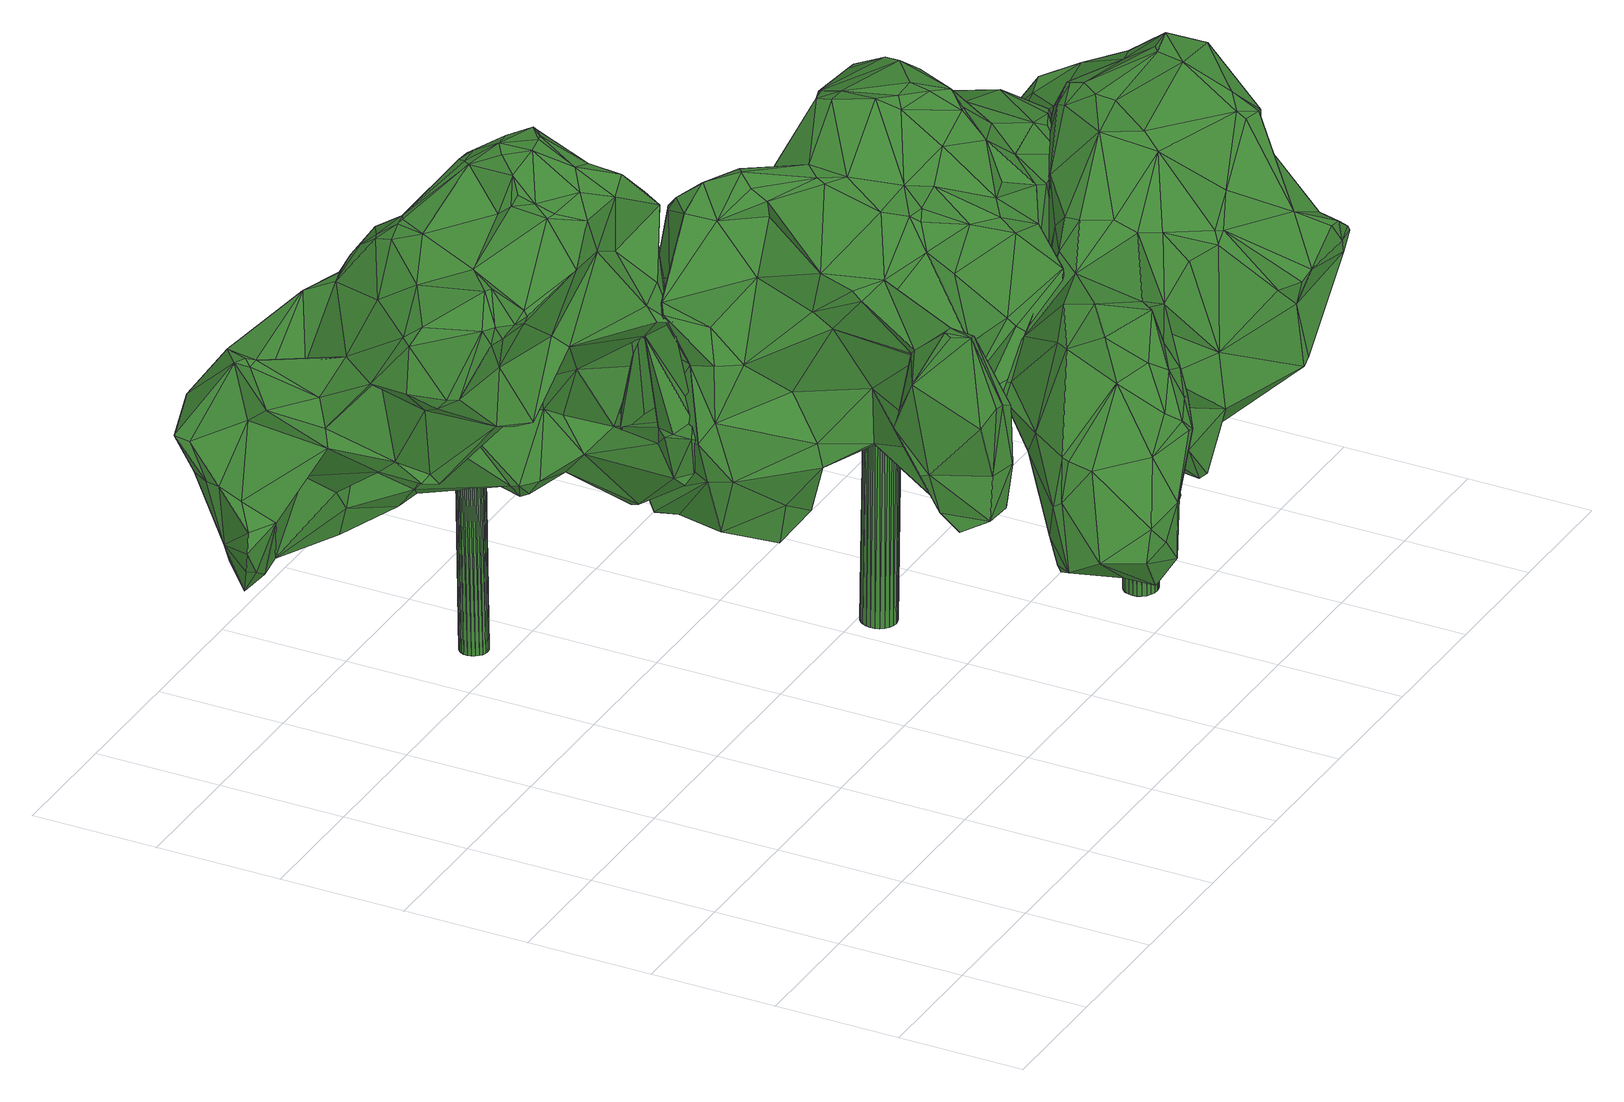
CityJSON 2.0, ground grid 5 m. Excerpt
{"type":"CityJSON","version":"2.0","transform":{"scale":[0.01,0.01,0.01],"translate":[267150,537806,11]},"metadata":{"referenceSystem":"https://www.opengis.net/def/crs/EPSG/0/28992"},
"CityObjects":{
"tree1":{"type":"SolitaryVegetationObject","attributes":{"gtid":99,"crown_width_m":15.05,"crown_median_z":25.02,"crown_r50_m":0.477,"crown_porosity":0.87,"trunk_H_m":11.71,"trunk_DBH_m":1.11,"trunk_radius_m":0.553,"trunk_base_height_m":13.31,"original_gtid":"99"},"geometry":[{"type":"Solid","lod":"3","boundaries":[[[[0,1,2]],[[3,2,4]],[[5,6,7]],[[8,9,5]],[[10,11,12]],[[13,14,15]],[[16,17,18]],[[9,8,19]],[[20,21,22]],[[23,21,20]],[[24,25,26]],[[27,28,29]],[[30,31,32]],[[33,34,35]],[[36,37,38]],[[39,40,41]],[[42,43,44]],[[44,43,45]],[[46,47,48]],[[1,4,2]],[[49,50,51]],[[52,53,54]],[[55,56,33]],[[57,58,59]],[[11,60,12]],[[59,61,62]],[[55,63,56]],[[64,63,55]],[[65,53,52]],[[17,66,67]],[[68,69,70]],[[27,69,68]],[[57,71,15]],[[72,73,74]],[[65,75,53]],[[76,77,78]],[[24,79,80]],[[32,81,82]],[[83,84,85]],[[86,87,88]],[[89,90,60]],[[91,92,93]],[[94,95,96]],[[54,53,91]],[[33,97,55]],[[98,99,100]],[[39,101,102]],[[81,103,82]],[[103,104,82]],[[13,58,14]],[[91,105,54]],[[91,53,106]],[[59,78,77]],[[3,107,2]],[[108,109,110]],[[111,112,113]],[[26,114,115]],[[114,116,115]],[[117,118,119]],[[84,83,120]],[[84,120,121]],[[9,65,52]],[[122,123,124]],[[122,124,104]],[[35,125,126]],[[3,112,127]],[[47,128,129]],[[130,72,74]],[[131,74,73]],[[132,112,111]],[[84,133,85]],[[1,96,4]],[[134,82,104]],[[135,136,137]],[[85,138,83]],[[139,105,140]],[[141,129,128]],[[142,141,143]],[[125,34,144]],[[139,145,146]],[[114,147,116]],[[106,53,75]],[[8,107,148]],[[149,86,150]],[[151,6,52]],[[9,52,6]],[[152,153,154]],[[143,141,10]],[[142,143,10]],[[14,58,57]],[[155,156,138]],[[83,138,156]],[[33,144,34]],[[19,157,75]],[[127,157,19]],[[45,158,44]],[[3,127,148]],[[62,61,159]],[[98,79,24]],[[101,160,161]],[[19,65,9]],[[162,163,164]],[[162,165,163]],[[165,11,166]],[[167,168,124]],[[75,65,19]],[[124,168,169]],[[124,169,170]],[[12,60,90]],[[166,11,171]],[[172,173,174]],[[18,67,126]],[[175,103,81]],[[176,103,175]],[[15,14,57]],[[167,12,168]],[[177,130,116]],[[8,148,19]],[[178,160,179]],[[148,107,3]],[[18,180,16]],[[118,181,23]],[[13,61,58]],[[59,58,61]],[[182,82,49]],[[32,82,182]],[[19,148,127]],[[183,184,185]],[[54,151,52]],[[54,105,151]],[[96,186,4]],[[121,90,84]],[[70,69,187]],[[134,188,50]],[[189,190,105]],[[191,44,158]],[[0,2,107]],[[22,192,193]],[[194,195,196]],[[20,195,194]],[[134,20,194]],[[37,71,38]],[[107,197,0]],[[107,8,197]],[[64,93,63]],[[198,153,129]],[[56,63,93]],[[99,199,100]],[[179,160,200]],[[175,81,32]],[[82,134,201]],[[191,158,195]],[[202,203,204]],[[202,171,203]],[[47,46,202]],[[205,147,138]],[[127,112,132]],[[4,206,3]],[[66,126,67]],[[207,177,166]],[[42,208,209]],[[97,210,211]],[[156,212,213]],[[131,73,214]],[[49,201,50]],[[82,201,49]],[[139,189,105]],[[146,189,139]],[[215,210,97]],[[177,116,216]],[[166,177,216]],[[80,86,149]],[[10,198,142]],[[129,142,198]],[[73,207,166]],[[130,217,199]],[[130,185,217]],[[217,218,199]],[[41,40,219]],[[219,40,102]],[[220,219,102]],[[72,130,177]],[[207,72,177]],[[207,73,72]],[[119,124,170]],[[221,184,222]],[[70,187,173]],[[219,223,41]],[[202,46,224]],[[223,225,41]],[[226,41,227]],[[98,16,79]],[[113,112,206]],[[112,3,206]],[[158,196,195]],[[228,215,35]],[[70,173,229]],[[138,147,155]],[[35,215,33]],[[33,215,97]],[[71,37,230]],[[135,137,30]],[[136,185,74]],[[130,74,185]],[[89,231,90]],[[232,230,45]],[[213,83,156]],[[227,225,223]],[[233,234,219]],[[110,235,108]],[[94,236,95]],[[49,237,182]],[[102,101,220]],[[141,203,11]],[[171,11,203]],[[124,123,152]],[[5,197,8]],[[146,235,189]],[[144,33,92]],[[101,39,226]],[[156,155,212]],[[105,190,238]],[[223,219,232]],[[239,224,46]],[[240,61,241]],[[240,159,61]],[[170,117,119]],[[30,182,135]],[[182,237,135]],[[55,229,64]],[[70,229,55]],[[133,231,205]],[[242,212,155]],[[227,41,225]],[[193,179,200]],[[236,161,178]],[[236,178,243]],[[101,226,200]],[[51,145,237]],[[145,139,237]],[[196,244,188]],[[172,229,173]],[[199,115,130]],[[99,115,199]],[[41,226,39]],[[245,202,224]],[[202,245,171]],[[199,218,100]],[[98,17,16]],[[100,17,98]],[[245,246,214]],[[44,191,208]],[[44,208,42]],[[73,171,214]],[[166,171,73]],[[247,248,249]],[[247,249,139]],[[174,249,172]],[[241,250,233]],[[135,249,174]],[[172,248,64]],[[172,249,248]],[[139,140,251]],[[178,252,253]],[[194,196,188]],[[254,192,181]],[[22,21,192]],[[91,144,92]],[[146,145,255]],[[146,255,235]],[[46,48,175]],[[50,188,244]],[[27,187,69]],[[256,210,228]],[[15,230,257]],[[258,147,205]],[[180,259,16]],[[47,129,176]],[[35,34,125]],[[141,142,129]],[[141,11,10]],[[122,104,123]],[[240,260,159]],[[194,188,134]],[[135,237,249]],[[235,255,108]],[[30,32,182]],[[120,83,213]],[[118,117,181]],[[74,246,136]],[[261,120,213]],[[201,134,50]],[[43,42,232]],[[120,168,121]],[[136,246,245]],[[61,13,250]],[[4,186,206]],[[113,206,186]],[[223,232,227]],[[173,187,174]],[[38,71,57]],[[204,128,47]],[[13,15,234]],[[253,192,254]],[[88,253,254]],[[114,25,155]],[[100,66,17]],[[262,233,220]],[[180,111,259]],[[263,259,111]],[[178,161,160]],[[257,219,15]],[[37,158,45]],[[134,23,20]],[[104,23,134]],[[150,254,181]],[[117,150,181]],[[244,108,255]],[[244,255,145]],[[204,47,202]],[[176,123,103]],[[158,109,196]],[[157,127,132]],[[98,26,99]],[[211,210,256]],[[49,51,237]],[[212,162,261]],[[162,212,242]],[[184,221,185]],[[185,221,217]],[[10,12,198]],[[27,29,184]],[[184,183,27]],[[116,130,115]],[[209,208,22]],[[209,22,193]],[[20,22,208]],[[20,208,195]],[[191,195,208]],[[257,232,219]],[[77,7,6]],[[87,80,264]],[[80,186,96]],[[203,141,128]],[[200,226,227]],[[200,227,42]],[[256,228,218]],[[228,100,218]],[[137,245,30]],[[136,245,137]],[[5,260,197]],[[135,187,183]],[[179,252,178]],[[193,252,179]],[[155,147,114]],[[68,211,28]],[[181,21,23]],[[181,192,21]],[[132,180,157]],[[18,157,180]],[[149,163,24]],[[102,40,39]],[[216,155,163]],[[24,163,155]],[[91,106,144]],[[75,144,106]],[[79,263,186]],[[98,24,26]],[[152,167,124]],[[118,124,119]],[[114,26,25]],[[42,209,200]],[[200,209,193]],[[25,24,155]],[[6,5,9]],[[189,235,77]],[[256,218,222]],[[108,244,196]],[[168,12,265]],[[80,149,24]],[[180,132,111]],[[203,128,204]],[[121,265,90]],[[12,90,265]],[[220,233,219]],[[161,266,240]],[[245,31,30]],[[267,125,268]],[[96,95,88]],[[243,88,95]],[[245,239,31]],[[175,31,239]],[[216,165,166]],[[165,216,163]],[[84,231,133]],[[205,138,133]],[[85,133,138]],[[205,89,258]],[[123,153,152]],[[233,262,241]],[[123,176,153]],[[15,219,234]],[[47,176,48]],[[18,268,157]],[[108,196,109]],[[152,154,167]],[[12,167,154]],[[12,154,198]],[[243,95,236]],[[168,265,121]],[[74,131,246]],[[214,246,131]],[[104,103,123]],[[51,269,145]],[[90,231,84]],[[51,50,269]],[[161,262,101]],[[220,101,262]],[[241,262,161]],[[240,241,161]],[[176,175,48]],[[253,88,178]],[[243,178,88]],[[214,171,245]],[[36,109,37]],[[110,109,36]],[[113,263,111]],[[139,249,237]],[[136,183,185]],[[135,183,136]],[[186,263,113]],[[258,116,147]],[[258,89,242]],[[165,242,89]],[[205,231,89]],[[155,116,258]],[[155,216,116]],[[257,230,232]],[[170,270,117]],[[94,197,271]],[[64,229,172]],[[93,64,140]],[[251,140,64]],[[163,149,270]],[[117,270,150]],[[149,150,270]],[[270,164,163]],[[174,187,135]],[[183,187,27]],[[31,175,32]],[[144,75,272]],[[68,70,55]],[[26,115,99]],[[217,222,218]],[[162,242,165]],[[145,269,244]],[[79,186,80]],[[16,263,79]],[[150,86,254]],[[96,264,80]],[[86,88,254]],[[61,250,241]],[[87,264,96]],[[87,96,88]],[[125,267,126]],[[110,273,235]],[[71,230,15]],[[45,230,37]],[[124,118,274]],[[234,250,13]],[[16,259,263]],[[261,213,212]],[[139,251,247]],[[97,68,55]],[[217,221,222]],[[80,87,86]],[[227,232,42]],[[66,35,126]],[[66,228,35]],[[251,64,248]],[[251,248,247]],[[101,200,160]],[[228,66,100]],[[43,232,45]],[[37,109,158]],[[144,272,125]],[[151,105,238]],[[240,266,260]],[[197,260,266]],[[159,78,62]],[[1,0,94]],[[266,161,236]],[[94,96,1]],[[258,242,155]],[[5,76,78]],[[260,5,78]],[[59,62,78]],[[38,59,273]],[[38,57,59]],[[77,273,59]],[[77,235,273]],[[28,211,256]],[[75,157,272]],[[38,273,110]],[[38,110,36]],[[260,78,159]],[[239,245,224]],[[272,268,125]],[[244,269,50]],[[197,94,0]],[[93,140,91]],[[105,91,140]],[[239,46,175]],[[192,253,252]],[[192,252,193]],[[165,60,11]],[[89,60,165]],[[126,268,18]],[[267,268,126]],[[157,268,272]],[[189,77,190]],[[77,6,190]],[[6,238,190]],[[151,238,6]],[[77,76,7]],[[5,7,76]],[[164,169,162]],[[170,169,270]],[[270,169,164]],[[162,169,261]],[[120,169,168]],[[261,169,120]],[[266,271,197]],[[266,236,271]],[[94,271,236]],[[23,104,274]],[[23,274,118]],[[124,274,104]],[[97,211,68]],[[234,233,250]],[[129,153,176]],[[154,153,198]],[[17,67,18]],[[68,28,27]],[[29,28,184]],[[222,184,28]],[[28,256,222]],[[215,228,210]],[[56,92,33]],[[56,93,92]],[[275,276,277]],[[275,277,278]],[[278,277,279]],[[278,279,280]],[[277,276,281]],[[277,281,279]],[[279,281,282]],[[279,282,280]],[[281,276,283]],[[281,283,282]],[[282,283,284]],[[282,284,280]],[[283,276,285]],[[283,285,284]],[[284,285,286]],[[284,286,280]],[[285,276,287]],[[285,287,286]],[[286,287,288]],[[286,288,280]],[[287,276,289]],[[287,289,288]],[[288,289,290]],[[288,290,280]],[[289,276,291]],[[289,291,290]],[[290,291,292]],[[290,292,280]],[[291,276,293]],[[291,293,292]],[[292,293,294]],[[292,294,280]],[[293,276,295]],[[293,295,294]],[[294,295,296]],[[294,296,280]],[[295,276,297]],[[295,297,296]],[[296,297,298]],[[296,298,280]],[[297,276,299]],[[297,299,298]],[[298,299,300]],[[298,300,280]],[[299,276,301]],[[299,301,300]],[[300,301,302]],[[300,302,280]],[[301,276,303]],[[301,303,302]],[[302,303,304]],[[302,304,280]],[[303,276,305]],[[303,305,304]],[[304,305,306]],[[304,306,280]],[[305,276,307]],[[305,307,306]],[[306,307,308]],[[306,308,280]],[[307,276,309]],[[307,309,308]],[[308,309,310]],[[308,310,280]],[[309,276,311]],[[309,311,310]],[[310,311,312]],[[310,312,280]],[[311,276,313]],[[311,313,312]],[[312,313,314]],[[312,314,280]],[[313,276,315]],[[313,315,314]],[[314,315,316]],[[314,316,280]],[[315,276,317]],[[315,317,316]],[[316,317,318]],[[316,318,280]],[[317,276,319]],[[317,319,318]],[[318,319,320]],[[318,320,280]],[[319,276,321]],[[319,321,320]],[[320,321,322]],[[320,322,280]],[[321,276,323]],[[321,323,322]],[[322,323,324]],[[322,324,280]],[[323,276,275]],[[323,275,324]],[[324,275,278]],[[324,278,280]]]]}]},
"tree2":{"type":"SolitaryVegetationObject","attributes":{"gtid":102,"crown_width_m":17.25,"crown_median_z":24.95,"crown_r50_m":0.476,"crown_porosity":0.875,"trunk_H_m":12.94,"trunk_DBH_m":1.38,"trunk_radius_m":0.688,"trunk_base_height_m":12.01,"original_gtid":"102"},"geometry":[{"type":"Solid","lod":"3","boundaries":[[[[325,326,327]],[[328,329,330]],[[331,332,333]],[[334,335,336]],[[337,338,339]],[[340,341,342]],[[343,344,345]],[[346,347,348]],[[325,349,328]],[[350,351,352]],[[353,354,355]],[[356,357,358]],[[359,360,361]],[[362,363,364]],[[365,366,338]],[[367,368,369]],[[370,371,372]],[[373,374,375]],[[376,377,378]],[[379,380,381]],[[382,380,379]],[[383,384,385]],[[386,387,388]],[[389,390,391]],[[392,393,394]],[[395,396,359]],[[348,347,397]],[[398,397,347]],[[332,399,400]],[[401,402,403]],[[404,405,406]],[[407,408,409]],[[410,346,411]],[[412,409,413]],[[414,415,416]],[[417,418,419]],[[417,419,420]],[[421,422,423]],[[424,425,364]],[[426,427,428]],[[429,359,396]],[[430,431,393]],[[432,433,434]],[[435,393,436]],[[437,438,439]],[[440,404,441]],[[395,359,442]],[[443,444,445]],[[445,446,447]],[[448,449,450]],[[368,434,451]],[[452,453,454]],[[455,443,456]],[[455,456,457]],[[458,459,460]],[[366,461,462]],[[463,451,434]],[[376,378,333]],[[464,465,466]],[[371,367,382]],[[344,467,345]],[[356,468,386]],[[353,469,354]],[[470,471,472]],[[451,473,470]],[[423,408,407]],[[474,475,476]],[[398,347,477]],[[478,479,480]],[[481,482,420]],[[343,427,426]],[[381,472,471]],[[483,484,485]],[[396,486,487]],[[361,442,359]],[[488,489,450]],[[408,422,335]],[[490,367,491]],[[492,493,494]],[[495,496,497]],[[461,448,339]],[[498,499,390]],[[335,500,408]],[[484,397,501]],[[361,502,442]],[[395,442,502]],[[376,503,377]],[[404,440,504]],[[505,506,507]],[[508,506,505]],[[450,337,448]],[[339,448,337]],[[401,403,398]],[[401,398,477]],[[431,394,393]],[[434,368,490]],[[390,389,509]],[[510,509,389]],[[463,511,512]],[[513,466,465]],[[513,465,514]],[[515,516,514]],[[517,518,519]],[[520,521,360]],[[521,361,360]],[[511,463,434]],[[433,512,511]],[[433,511,434]],[[522,523,524]],[[525,526,508]],[[527,329,528]],[[529,530,531]],[[529,531,470]],[[348,484,483]],[[480,348,483]],[[477,459,458]],[[346,348,411]],[[532,533,479]],[[460,480,479]],[[362,476,475]],[[460,479,458]],[[417,532,418]],[[529,404,530]],[[364,363,424]],[[534,535,536]],[[481,537,538]],[[459,477,410]],[[382,369,380]],[[539,466,513]],[[539,513,540]],[[503,376,457]],[[375,406,405]],[[386,357,356]],[[541,542,543]],[[450,489,337]],[[361,521,544]],[[545,352,498]],[[546,498,352]],[[547,488,548]],[[386,468,387]],[[387,468,356]],[[549,451,470]],[[368,367,490]],[[478,483,550]],[[352,551,350]],[[552,391,553]],[[545,554,352]],[[388,400,399]],[[329,527,518]],[[365,466,539]],[[546,528,385]],[[352,528,546]],[[555,392,453]],[[555,453,556]],[[548,488,364]],[[366,557,461]],[[386,407,357]],[[461,338,462]],[[339,338,461]],[[558,438,524]],[[484,501,505]],[[440,559,560]],[[341,561,342]],[[497,500,562]],[[413,500,497]],[[413,409,500]],[[424,563,564]],[[395,424,564]],[[462,338,366]],[[525,565,526]],[[519,351,496]],[[566,567,448]],[[344,566,461]],[[448,461,566]],[[568,544,521]],[[354,563,424]],[[547,548,520]],[[477,533,569]],[[532,569,533]],[[373,570,374]],[[429,489,571]],[[360,429,571]],[[520,568,521]],[[548,568,520]],[[568,502,544]],[[361,544,502]],[[474,424,363]],[[436,392,555]],[[436,555,556]],[[572,532,479]],[[340,573,403]],[[509,510,444]],[[509,444,541]],[[574,575,341]],[[448,576,449]],[[404,504,405]],[[440,560,504]],[[577,578,579]],[[504,560,580]],[[505,581,484]],[[365,338,337]],[[567,576,448]],[[443,445,447]],[[405,504,580]],[[375,405,580]],[[364,576,362]],[[449,576,364]],[[556,582,436]],[[500,409,408]],[[567,476,576]],[[574,583,401]],[[343,345,467]],[[567,344,343]],[[567,566,344]],[[383,329,428]],[[329,383,385]],[[558,439,438]],[[331,485,581]],[[436,584,435]],[[585,586,587]],[[563,588,558]],[[367,369,382]],[[498,390,543]],[[451,472,368]],[[381,471,510]],[[451,463,473]],[[409,589,407]],[[357,407,589]],[[590,501,397]],[[490,591,432]],[[434,490,432]],[[554,551,352]],[[505,501,508]],[[460,459,411]],[[429,592,489]],[[578,437,342]],[[341,593,561]],[[326,582,556]],[[326,556,327]],[[591,490,491]],[[508,501,590]],[[487,486,594]],[[574,341,340]],[[412,589,409]],[[548,364,425]],[[389,391,552]],[[551,356,595]],[[397,484,348]],[[381,380,472]],[[369,472,380]],[[425,596,548]],[[567,343,476]],[[485,484,581]],[[594,577,487]],[[493,476,426]],[[474,476,493]],[[449,488,450]],[[507,335,334]],[[507,334,505]],[[597,585,537]],[[517,519,584]],[[436,517,584]],[[541,543,509]],[[529,598,599]],[[600,599,598]],[[576,476,362]],[[407,386,421]],[[407,421,423]],[[497,562,495]],[[335,495,562]],[[355,601,602]],[[412,350,595]],[[503,375,374]],[[446,530,406]],[[406,530,404]],[[329,518,330]],[[603,330,518]],[[510,531,445]],[[510,445,444]],[[579,537,585]],[[538,537,579]],[[425,424,596]],[[424,395,596]],[[581,334,415]],[[604,605,529]],[[561,593,342]],[[502,596,395]],[[606,607,370]],[[551,554,356]],[[356,554,387]],[[335,562,500]],[[437,439,608]],[[609,370,610]],[[609,610,467]],[[611,557,591]],[[436,582,517]],[[429,360,359]],[[487,534,396]],[[592,396,534]],[[390,509,543]],[[572,612,532]],[[606,372,552]],[[613,608,439]],[[333,332,614]],[[592,534,536]],[[585,587,579]],[[579,615,577]],[[588,354,469]],[[365,592,466]],[[493,426,494]],[[406,375,456]],[[406,456,446]],[[603,326,330]],[[564,563,524]],[[429,396,592]],[[616,453,392]],[[452,454,602]],[[604,419,605]],[[421,416,415]],[[433,432,540]],[[597,586,585]],[[569,532,417]],[[563,558,524]],[[508,590,617]],[[430,393,435]],[[597,537,604]],[[403,573,617]],[[525,508,617]],[[477,347,410]],[[346,410,347]],[[606,384,383]],[[355,424,474]],[[355,354,424]],[[522,524,594]],[[438,594,524]],[[525,617,573]],[[569,401,477]],[[325,330,326]],[[325,328,330]],[[400,543,542]],[[428,427,618]],[[428,618,383]],[[431,430,619]],[[507,619,430]],[[473,516,515]],[[617,590,398]],[[398,590,397]],[[617,398,403]],[[601,349,325]],[[362,475,363]],[[354,588,563]],[[587,586,465]],[[363,475,474]],[[492,601,355]],[[568,596,502]],[[548,596,568]],[[488,571,489]],[[582,603,517]],[[582,326,603]],[[457,456,503]],[[503,456,375]],[[435,620,495]],[[584,495,620]],[[584,620,435]],[[601,494,349]],[[485,333,378]],[[404,605,441]],[[412,496,350]],[[454,355,602]],[[593,420,482]],[[554,388,387]],[[586,515,514]],[[329,385,528]],[[489,592,337]],[[365,337,592]],[[594,486,522]],[[340,342,573]],[[396,395,522]],[[396,522,486]],[[379,371,382]],[[344,461,467]],[[426,428,328]],[[391,390,499]],[[349,426,328]],[[426,349,494]],[[495,519,496]],[[355,493,492]],[[355,474,493]],[[621,452,602]],[[365,539,366]],[[452,621,453]],[[578,482,538]],[[327,622,325]],[[601,325,622]],[[543,545,498]],[[543,554,545]],[[546,553,498]],[[385,553,546]],[[586,597,515]],[[540,366,539]],[[463,516,473]],[[565,573,437]],[[573,342,437]],[[519,518,527]],[[517,603,518]],[[531,446,445]],[[436,393,392]],[[350,496,351]],[[597,600,515]],[[491,611,591]],[[594,578,577]],[[578,538,579]],[[572,479,559]],[[386,416,421]],[[618,427,610]],[[451,549,472]],[[525,623,565]],[[573,565,623]],[[573,623,525]],[[367,371,624]],[[370,372,606]],[[614,542,541]],[[439,558,613]],[[527,351,519]],[[613,558,588]],[[503,374,570]],[[616,392,565]],[[454,353,355]],[[478,480,483]],[[331,581,415]],[[331,415,332]],[[570,478,550]],[[615,535,577]],[[378,550,485]],[[485,550,483]],[[477,458,533]],[[529,605,404]],[[364,488,449]],[[414,399,332]],[[416,399,414]],[[565,392,394]],[[470,598,529]],[[473,598,470]],[[370,624,371]],[[372,371,379]],[[464,579,587]],[[464,615,579]],[[619,506,431]],[[526,506,508]],[[526,431,506]],[[507,506,619]],[[580,560,373]],[[413,497,496]],[[413,496,412]],[[394,431,625]],[[526,625,431]],[[479,533,458]],[[331,333,485]],[[418,612,419]],[[616,565,608]],[[335,422,336]],[[334,336,422]],[[410,411,459]],[[494,601,492]],[[481,538,482]],[[480,411,348]],[[335,430,435]],[[495,335,435]],[[507,430,335]],[[600,598,473]],[[495,584,519]],[[328,428,329]],[[368,472,369]],[[480,460,411]],[[604,481,626]],[[537,481,604]],[[626,481,419]],[[604,626,419]],[[419,481,420]],[[388,399,386]],[[333,457,376]],[[386,399,416]],[[414,332,415]],[[597,604,600]],[[604,599,600]],[[534,487,535]],[[577,535,487]],[[604,529,599]],[[332,400,614]],[[542,614,400]],[[526,565,625]],[[528,351,527]],[[627,433,540]],[[600,473,515]],[[455,541,443]],[[443,541,444]],[[578,438,437]],[[594,438,578]],[[457,614,541]],[[420,593,575]],[[420,575,417]],[[606,618,607]],[[606,383,618]],[[418,532,612]],[[327,556,621]],[[556,453,621]],[[401,583,402]],[[574,401,575]],[[593,341,575]],[[565,437,608]],[[616,608,613]],[[569,575,401]],[[569,417,575]],[[389,552,372]],[[510,389,381]],[[464,535,615]],[[340,583,574]],[[408,423,422]],[[373,375,580]],[[570,373,478]],[[479,478,373]],[[560,479,373]],[[570,377,503]],[[593,482,342]],[[578,342,482]],[[560,559,479]],[[360,547,520]],[[607,618,370]],[[549,470,472]],[[384,553,385]],[[530,446,531]],[[470,531,471]],[[510,471,531]],[[456,447,446]],[[394,625,565]],[[624,370,609]],[[624,609,367]],[[491,609,611]],[[491,367,609]],[[611,609,467]],[[372,379,389]],[[381,389,379]],[[464,587,465]],[[426,628,343]],[[395,523,522]],[[564,523,395]],[[524,523,564]],[[340,403,583]],[[605,612,441]],[[605,419,612]],[[581,505,334]],[[441,612,572]],[[629,616,613]],[[629,630,616]],[[402,583,403]],[[616,454,453]],[[630,454,616]],[[441,572,440]],[[572,559,440]],[[455,457,541]],[[456,443,447]],[[570,550,377]],[[378,377,550]],[[357,589,358]],[[543,388,554]],[[400,388,543]],[[540,557,366]],[[622,602,601]],[[327,621,622]],[[467,461,557]],[[591,557,432]],[[540,432,557]],[[467,557,611]],[[384,552,553]],[[606,552,384]],[[391,499,553]],[[498,553,499]],[[343,628,476]],[[426,476,628]],[[512,433,516]],[[627,516,433]],[[512,516,463]],[[412,595,589]],[[358,589,595]],[[513,514,516]],[[627,540,516]],[[513,516,540]],[[528,352,351]],[[360,571,547]],[[547,571,488]],[[514,465,586]],[[334,422,415]],[[333,614,457]],[[415,422,421]],[[370,618,610]],[[467,610,343]],[[343,610,427]],[[621,602,622]],[[551,595,350]],[[358,595,356]],[[592,631,466]],[[535,464,631]],[[466,631,464]],[[536,535,631]],[[536,631,592]],[[454,469,353]],[[629,613,469]],[[588,469,613]],[[629,469,630]],[[454,630,469]],[[632,633,634]],[[632,634,635]],[[635,634,636]],[[635,636,637]],[[634,633,638]],[[634,638,636]],[[636,638,639]],[[636,639,637]],[[638,633,640]],[[638,640,639]],[[639,640,641]],[[639,641,637]],[[640,633,642]],[[640,642,641]],[[641,642,643]],[[641,643,637]],[[642,633,644]],[[642,644,643]],[[643,644,645]],[[643,645,637]],[[644,633,646]],[[644,646,645]],[[645,646,647]],[[645,647,637]],[[646,633,648]],[[646,648,647]],[[647,648,649]],[[647,649,637]],[[648,633,650]],[[648,650,649]],[[649,650,651]],[[649,651,637]],[[650,633,652]],[[650,652,651]],[[651,652,653]],[[651,653,637]],[[652,633,654]],[[652,654,653]],[[653,654,655]],[[653,655,637]],[[654,633,656]],[[654,656,655]],[[655,656,657]],[[655,657,637]],[[656,633,658]],[[656,658,657]],[[657,658,659]],[[657,659,637]],[[658,633,660]],[[658,660,659]],[[659,660,661]],[[659,661,637]],[[660,633,662]],[[660,662,661]],[[661,662,663]],[[661,663,637]],[[662,633,664]],[[662,664,663]],[[663,664,665]],[[663,665,637]],[[664,633,666]],[[664,666,665]],[[665,666,667]],[[665,667,637]],[[666,633,668]],[[666,668,667]],[[667,668,669]],[[667,669,637]],[[668,633,670]],[[668,670,669]],[[669,670,671]],[[669,671,637]],[[670,633,672]],[[670,672,671]],[[671,672,673]],[[671,673,637]],[[672,633,674]],[[672,674,673]],[[673,674,675]],[[673,675,637]],[[674,633,676]],[[674,676,675]],[[675,676,677]],[[675,677,637]],[[676,633,678]],[[676,678,677]],[[677,678,679]],[[677,679,637]],[[678,633,680]],[[678,680,679]],[[679,680,681]],[[679,681,637]],[[680,633,632]],[[680,632,681]],[[681,632,635]],[[681,635,637]]]]}]},
"tree3":{"type":"SolitaryVegetationObject","attributes":{"gtid":136,"crown_width_m":17.3,"crown_median_z":23.76,"crown_r50_m":0.491,"crown_porosity":0.862,"trunk_H_m":12.18,"trunk_DBH_m":1.32,"trunk_radius_m":0.662,"trunk_base_height_m":11.58,"original_gtid":"136"},"geometry":[{"type":"Solid","lod":"3","boundaries":[[[[682,683,684]],[[685,686,687]],[[688,689,690]],[[691,692,689]],[[691,689,693]],[[694,695,696]],[[697,698,699]],[[700,701,702]],[[700,702,703]],[[704,705,706]],[[707,708,709]],[[710,691,693]],[[684,683,711]],[[712,713,714]],[[714,713,715]],[[716,717,718]],[[692,719,720]],[[721,722,693]],[[723,724,725]],[[709,726,727]],[[728,729,730]],[[731,732,733]],[[734,735,694]],[[722,736,737]],[[738,695,720]],[[739,740,741]],[[725,742,743]],[[744,737,736]],[[745,746,747]],[[743,748,749]],[[750,751,752]],[[752,753,750]],[[709,720,719]],[[754,755,756]],[[757,758,759]],[[723,760,724]],[[744,761,737]],[[710,693,761]],[[704,701,700]],[[762,751,763]],[[762,763,764]],[[693,722,761]],[[765,766,723]],[[743,742,759]],[[767,768,750]],[[760,769,724]],[[708,720,709]],[[742,724,769]],[[770,771,772]],[[772,771,773]],[[774,775,776]],[[777,775,774]],[[719,778,726]],[[763,751,768]],[[779,731,780]],[[742,725,724]],[[755,781,782]],[[783,784,717]],[[785,786,787]],[[782,788,755]],[[789,781,755]],[[790,768,791]],[[736,792,744]],[[793,682,794]],[[795,796,797]],[[798,688,690]],[[739,713,712]],[[728,799,800]],[[801,802,803]],[[801,803,721]],[[736,721,803]],[[704,706,804]],[[733,805,806]],[[709,727,807]],[[707,709,807]],[[808,809,712]],[[723,766,760]],[[810,811,812]],[[813,814,815]],[[813,815,816]],[[817,746,745]],[[689,692,798]],[[710,726,778]],[[818,819,820]],[[804,821,822]],[[691,710,778]],[[738,708,823]],[[809,683,793]],[[824,745,825]],[[825,745,698]],[[743,749,725]],[[826,827,701]],[[828,819,829]],[[830,695,816]],[[806,701,704]],[[699,747,831]],[[807,727,832]],[[833,834,785]],[[799,744,792]],[[742,769,757]],[[793,835,739]],[[798,830,815]],[[739,836,837]],[[838,785,839]],[[840,777,841]],[[842,843,797]],[[733,844,749]],[[826,701,806]],[[738,823,696]],[[704,700,705]],[[835,834,836]],[[722,737,761]],[[813,845,846]],[[833,836,834]],[[820,758,818]],[[847,799,848]],[[768,790,763]],[[790,849,763]],[[701,827,850]],[[751,750,768]],[[786,851,852]],[[814,853,802]],[[854,855,856]],[[857,856,855]],[[856,858,842]],[[856,857,858]],[[827,859,860]],[[861,796,862]],[[863,764,864]],[[863,864,865]],[[719,691,778]],[[719,692,691]],[[866,850,827]],[[867,850,868]],[[868,850,866]],[[869,870,871]],[[764,763,849]],[[872,873,870]],[[745,874,817]],[[863,766,765]],[[875,711,811]],[[876,877,697]],[[772,876,697]],[[788,698,697]],[[709,719,726]],[[878,808,714]],[[819,818,843]],[[779,827,826]],[[879,818,880]],[[838,839,829]],[[828,829,839]],[[838,829,770]],[[698,824,825]],[[881,824,698]],[[782,881,788]],[[806,844,733]],[[780,839,785]],[[729,728,800]],[[729,800,882]],[[689,801,693]],[[721,693,801]],[[841,855,883]],[[841,883,840]],[[848,884,885]],[[770,772,838]],[[799,847,744]],[[688,801,689]],[[721,736,722]],[[761,886,710]],[[738,720,708]],[[887,844,704]],[[832,727,888]],[[696,695,738]],[[720,830,692]],[[788,881,698]],[[874,745,824]],[[812,809,889]],[[808,889,809]],[[890,891,892]],[[893,854,856]],[[785,787,780]],[[807,894,707]],[[687,686,895]],[[896,857,774]],[[829,771,770]],[[829,819,771]],[[732,826,805]],[[732,805,733]],[[805,826,806]],[[786,834,794]],[[816,735,845]],[[897,898,899]],[[776,898,897]],[[773,771,819]],[[768,767,900]],[[750,687,767]],[[901,902,687]],[[901,687,750]],[[813,903,814]],[[818,879,797]],[[742,757,759]],[[837,747,740]],[[703,702,867]],[[749,748,733]],[[817,904,899]],[[793,683,682]],[[876,772,773]],[[755,697,877]],[[755,788,697]],[[877,876,756]],[[739,741,713]],[[689,798,690]],[[779,732,731]],[[795,790,791]],[[795,905,790]],[[853,903,906]],[[853,814,903]],[[804,907,704]],[[804,723,907]],[[725,907,723]],[[758,880,818]],[[760,863,865]],[[769,760,865]],[[887,749,844]],[[850,702,701]],[[891,810,908]],[[814,802,801]],[[867,735,734]],[[893,797,796]],[[682,851,786]],[[682,786,794]],[[909,686,685]],[[910,911,718]],[[845,911,910]],[[894,912,706]],[[913,912,894]],[[914,873,872]],[[750,753,901]],[[800,915,882]],[[916,901,917]],[[816,694,735]],[[823,703,867]],[[861,893,796]],[[882,853,906]],[[741,715,713]],[[799,728,918]],[[916,919,920]],[[921,917,901]],[[835,836,739]],[[716,783,717]],[[784,922,717]],[[900,791,768]],[[728,920,918]],[[736,803,792]],[[822,821,921]],[[682,860,851]],[[851,860,859]],[[869,871,923]],[[869,923,718]],[[705,700,703]],[[900,796,795]],[[759,924,743]],[[925,892,777]],[[731,748,743]],[[795,791,900]],[[926,923,871]],[[879,865,905]],[[776,810,889]],[[828,839,924]],[[697,699,927]],[[914,872,928]],[[883,855,854]],[[777,908,775]],[[784,783,929]],[[812,889,810]],[[878,776,889]],[[878,889,808]],[[714,715,878]],[[879,930,931]],[[854,861,883]],[[883,861,840]],[[862,900,895]],[[909,922,925]],[[871,873,914]],[[907,725,887]],[[907,887,704]],[[830,720,695]],[[920,728,932]],[[852,851,779]],[[779,826,732]],[[834,835,794]],[[814,801,688]],[[858,754,843]],[[755,754,858]],[[692,830,798]],[[731,924,780]],[[824,904,874]],[[761,744,886]],[[872,933,928]],[[752,751,934]],[[753,934,921]],[[866,860,875]],[[703,894,705]],[[910,923,926]],[[718,923,910]],[[868,716,718]],[[845,735,867]],[[899,746,817]],[[786,785,834]],[[787,852,780]],[[779,780,852]],[[706,705,894]],[[837,831,747]],[[804,765,723]],[[822,765,804]],[[714,808,712]],[[699,745,747]],[[885,884,920]],[[920,884,918]],[[741,740,715]],[[833,785,838]],[[806,704,844]],[[787,786,852]],[[935,715,740]],[[935,740,746]],[[924,731,743]],[[916,821,912]],[[812,711,683]],[[686,862,895]],[[817,874,904]],[[835,793,794]],[[828,820,819]],[[932,730,901]],[[823,867,734]],[[746,898,935]],[[878,935,898]],[[758,930,880]],[[892,922,890]],[[925,922,892]],[[708,707,823]],[[717,922,909]],[[809,793,739]],[[809,739,712]],[[774,897,896]],[[739,837,740]],[[847,886,744]],[[867,702,850]],[[902,928,685]],[[902,685,687]],[[823,707,894]],[[823,894,703]],[[820,924,759]],[[780,924,839]],[[820,828,924]],[[891,908,892]],[[863,934,751]],[[726,936,888]],[[885,888,936]],[[901,916,932]],[[920,932,916]],[[885,832,888]],[[921,901,753]],[[837,836,831]],[[716,868,866]],[[863,751,762]],[[762,764,863]],[[840,925,777]],[[816,845,813]],[[711,812,811]],[[862,796,900]],[[897,899,896]],[[879,880,930]],[[931,930,757]],[[758,757,930]],[[928,902,937]],[[699,698,745]],[[776,878,898]],[[893,861,854]],[[774,776,897]],[[914,937,871]],[[818,797,843]],[[929,811,891]],[[875,811,929]],[[754,773,819]],[[716,875,783]],[[929,783,875]],[[746,899,898]],[[810,891,811]],[[934,863,765]],[[851,859,779]],[[921,821,917]],[[901,730,902]],[[932,728,730]],[[845,910,730]],[[752,934,753]],[[726,888,727]],[[685,928,933]],[[730,926,902]],[[937,902,926]],[[827,860,866]],[[803,915,792]],[[792,915,800]],[[832,913,807]],[[894,807,913]],[[919,916,938]],[[933,870,909]],[[909,685,933]],[[832,919,938]],[[933,872,870]],[[913,832,938]],[[916,917,821]],[[838,831,836]],[[913,938,916]],[[873,871,870]],[[717,870,869]],[[870,717,909]],[[919,832,885]],[[919,885,920]],[[857,789,858]],[[858,789,755]],[[885,936,848]],[[877,756,755]],[[857,855,841]],[[842,858,843]],[[842,797,893]],[[795,797,905]],[[684,711,860]],[[856,842,893]],[[875,860,711]],[[718,717,869]],[[887,725,749]],[[849,864,764]],[[716,866,875]],[[905,864,790]],[[890,784,891]],[[891,784,929]],[[905,797,879]],[[906,729,882]],[[822,934,765]],[[921,934,822]],[[754,756,876]],[[928,937,914]],[[789,857,896]],[[789,896,899]],[[790,864,849]],[[863,760,766]],[[864,905,865]],[[730,910,926]],[[903,729,906]],[[684,860,682]],[[871,937,926]],[[754,876,773]],[[819,843,754]],[[813,729,903]],[[833,838,836]],[[812,683,809]],[[718,911,868]],[[823,734,696]],[[784,890,922]],[[734,694,696]],[[868,911,867]],[[845,867,911]],[[779,859,827]],[[774,841,777]],[[936,886,848]],[[710,886,726]],[[936,726,886]],[[848,886,847]],[[857,841,774]],[[715,935,878]],[[799,792,800]],[[881,904,824]],[[782,904,881]],[[798,815,688]],[[688,815,814]],[[816,815,830]],[[846,845,730]],[[731,733,748]],[[746,740,747]],[[916,912,913]],[[804,912,821]],[[706,912,804]],[[820,759,758]],[[757,769,931]],[[697,927,772]],[[769,865,931]],[[848,799,884]],[[799,918,884]],[[879,931,865]],[[831,838,927]],[[831,927,699]],[[772,927,838]],[[840,861,939]],[[862,939,861]],[[840,939,925]],[[909,925,939]],[[862,909,939]],[[813,846,729]],[[846,730,729]],[[816,695,694]],[[882,915,853]],[[802,853,915]],[[776,908,810]],[[776,775,908]],[[892,908,777]],[[803,802,915]],[[686,909,862]],[[767,687,895]],[[767,895,900]],[[781,904,782]],[[899,904,789]],[[789,904,781]],[[940,941,942]],[[940,942,943]],[[943,942,944]],[[943,944,945]],[[942,941,946]],[[942,946,944]],[[944,946,947]],[[944,947,945]],[[946,941,948]],[[946,948,947]],[[947,948,949]],[[947,949,945]],[[948,941,950]],[[948,950,949]],[[949,950,951]],[[949,951,945]],[[950,941,952]],[[950,952,951]],[[951,952,953]],[[951,953,945]],[[952,941,954]],[[952,954,953]],[[953,954,955]],[[953,955,945]],[[954,941,956]],[[954,956,955]],[[955,956,957]],[[955,957,945]],[[956,941,958]],[[956,958,957]],[[957,958,959]],[[957,959,945]],[[958,941,960]],[[958,960,959]],[[959,960,961]],[[959,961,945]],[[960,941,962]],[[960,962,961]],[[961,962,963]],[[961,963,945]],[[962,941,964]],[[962,964,963]],[[963,964,965]],[[963,965,945]],[[964,941,966]],[[964,966,965]],[[965,966,967]],[[965,967,945]],[[966,941,968]],[[966,968,967]],[[967,968,969]],[[967,969,945]],[[968,941,970]],[[968,970,969]],[[969,970,971]],[[969,971,945]],[[970,941,972]],[[970,972,971]],[[971,972,973]],[[971,973,945]],[[972,941,974]],[[972,974,973]],[[973,974,975]],[[973,975,945]],[[974,941,976]],[[974,976,975]],[[975,976,977]],[[975,977,945]],[[976,941,978]],[[976,978,977]],[[977,978,979]],[[977,979,945]],[[978,941,980]],[[978,980,979]],[[979,980,981]],[[979,981,945]],[[980,941,982]],[[980,982,981]],[[981,982,983]],[[981,983,945]],[[982,941,984]],[[982,984,983]],[[983,984,985]],[[983,985,945]],[[984,941,986]],[[984,986,985]],[[985,986,987]],[[985,987,945]],[[986,941,988]],[[986,988,987]],[[987,988,989]],[[987,989,945]],[[988,941,940]],[[988,940,989]],[[989,940,943]],[[989,943,945]]]]}]}
},
"vertices":[
[371,2432,1642],[443,2346,1567],[448,2311,1609],[535,2212,1878],[478,2276,1606],[467,2727,1672],[707,2892,1817],[555,2936,1542],[425,2475,1840],[586,2659,1865],[1742,1961,846],[1667,1985,1095],[1595,1969,899],[157,3262,1363],[195,3272,1349],[210,3210,1201],[1005,2070,1928],[1092,2071,2087],[1003,2189,2111],[608,2514,1953],[1014,2876,880],[918,2671,885],[877,2726,838],[1117,2640,930],[1059,2127,1564],[1219,1857,1656],[1221,1897,1712],[1408,2487,2034],[1364,2304,2101],[1427,2279,2004],[1626,2586,1328],[1693,2560,1213],[1690,2598,1176],[1173,2469,2265],[1132,2437,2243],[1177,2337,2266],[520,3178,1419],[559,3126,1191],[504,3208,1430],[112,2906,911],[99,2942,909],[156,2978,792],[551,3076,747],[529,3208,928],[602,3237,948],[551,3253,991],[1784,2268,989],[1843,2238,969],[1790,2330,950],[1541,2816,1320],[1282,2804,1242],[1219,2700,1444],[758,2755,2005],[807,2692,2057],[782,2763,2008],[1273,2494,2238],[1194,2580,2196],[359,3310,1422],[329,3300,1438],[405,3175,1619],[1548,2004,1012],[304,3095,1632],[330,3065,1646],[1197,2613,2172],[1282,2671,2081],[742,2685,2028],[1177,2146,2141],[1034,2173,2118],[1336,2430,2235],[1415,2517,2034],[1397,2541,2047],[422,3256,1398],[1715,2090,1569],[1793,2131,1446],[1749,2216,1646],[771,2572,2066],[416,2998,1591],[689,3015,1757],[354,3033,1635],[1022,2180,1616],[781,2132,1393],[1601,2628,1000],[1547,2708,1068],[1208,1710,1213],[1273,1732,1033],[1257,1702,1184],[823,2285,1400],[723,2218,1389],[604,2418,1153],[1338,1828,1212],[1305,1817,1052],[874,2707,2055],[1128,2585,2183],[1153,2622,2166],[464,2406,1535],[580,2444,1198],[654,2216,1420],[1327,2411,2266],[1183,2077,1912],[1334,2083,1834],[1292,2060,2085],[161,2852,1106],[28,2903,1030],[1598,2593,934],[1402,2611,840],[926,2843,1945],[830,2684,2066],[400,2438,1825],[909,3165,1296],[813,3123,1244],[696,3113,1469],[665,2146,1854],[577,2180,1881],[612,2169,1818],[1275,1820,1638],[1384,1938,1715],[1371,1892,1599],[1061,2331,929],[1118,2355,852],[1123,2322,869],[1218,1785,1027],[1243,1755,991],[1363,2393,1014],[1569,2322,965],[1305,2268,880],[1071,2363,2210],[1031,2250,2142],[611,2240,1997],[1876,2178,905],[1874,2180,899],[1627,2058,1713],[1908,2238,1421],[637,2226,1997],[1310,1722,1201],[1275,2812,962],[1516,2531,1642],[1687,2261,1623],[1556,2367,1460],[1285,1745,1241],[1133,2790,1729],[987,2737,1991],[1857,1949,900],[1849,1935,842],[1847,1930,847],[1104,2556,2187],[1092,2810,1555],[874,2928,1662],[1335,1773,1268],[446,2408,1888],[1086,2261,1384],[944,2480,1183],[782,2829,1950],[1486,2214,910],[1760,2149,929],[1600,2039,858],[1255,1922,1563],[1219,1790,1207],[718,2341,2006],[813,3214,981],[311,3036,1628],[458,2896,1136],[319,2725,1367],[1386,2115,1069],[1215,2177,1378],[1296,2273,1121],[1497,2086,1271],[1684,2005,1376],[1360,2030,781],[1333,1986,806],[1283,2182,988],[1127,2282,930],[1770,2038,1130],[1430,2693,2006],[1452,2670,2003],[1471,2656,1979],[1728,2529,1118],[1788,2330,943],[1679,2030,1530],[510,2616,1199],[556,2813,1038],[770,2162,1857],[1049,2361,931],[1586,2763,1347],[1491,2336,1836],[1532,2229,1999],[1670,2180,1875],[689,2222,1646],[1466,2611,1984],[1066,2844,1087],[832,2888,1783],[761,2904,1825],[832,3193,957],[871,2655,931],[629,2809,936],[998,2924,970],[859,3163,961],[921,3128,1241],[389,2588,1635],[1715,1981,840],[1528,2002,1947],[360,2959,827],[1393,2803,1096],[1822,2213,1000],[1842,2001,957],[1859,2197,940],[1329,1737,1226],[569,2192,1808],[1704,2039,1464],[719,3045,849],[659,2851,800],[1288,2363,2265],[1333,2397,2254],[1260,1870,1194],[1212,1821,1190],[1913,2219,1392],[1251,2349,2270],[1367,2044,1571],[1564,2082,1963],[1376,2077,2131],[167,3066,955],[68,2919,1094],[1546,2201,1991],[1463,2210,2060],[243,3083,843],[1673,2255,1227],[250,3065,830],[253,2947,819],[312,3018,821],[1244,2200,2199],[1367,2643,2049],[430,3092,1220],[1308,1785,1067],[480,3186,939],[163,3087,1194],[174,3143,1195],[812,3099,1623],[515,2552,1256],[1427,2748,1586],[776,2865,1902],[1657,2405,1154],[294,2961,1477],[303,3040,1408],[1295,1862,1204],[542,2460,1175],[1029,2876,1328],[1798,2266,1362],[1892,2250,1412],[1282,2671,1787],[1388,2694,2002],[1358,2704,1734],[171,3208,1346],[1111,2637,1930],[679,2802,1104],[785,2517,1173],[845,2484,1153],[824,2999,1431],[1346,2197,2162],[466,3126,959],[1336,1779,1268],[760,2145,1842],[391,2796,1523],[1249,1865,1135],[150,2989,1165],[751,2152,1815],[728,2179,1391],[1351,1996,838],[336,2745,1436],[1031,2321,2161],[1006,2334,2123],[1108,2816,1402],[1206,2306,1184],[475,2596,1613],[989,2381,2087],[686,3117,1628],[1227,2489,919],[1080,2496,231],[1025,2495,231],[1078,2510,230],[1088,2521,1402],[1086,2535,1402],[1033,2520,1402],[1072,2524,230],[1080,2548,1401],[1063,2535,230],[1071,2560,1401],[1052,2543,230],[1060,2568,1401],[1038,2549,230],[1046,2573,1401],[1024,2550,230],[1032,2575,1401],[1010,2548,230],[1018,2573,1401],[996,2542,230],[1004,2567,1402],[985,2533,230],[993,2558,1402],[977,2522,231],[985,2546,1402],[971,2508,231],[979,2533,1402],[970,2494,231],[978,2519,1403],[972,2480,232],[980,2504,1403],[978,2466,232],[986,2491,1403],[987,2455,232],[995,2480,1404],[998,2447,232],[1006,2471,1404],[1012,2441,232],[1020,2466,1404],[1026,2440,232],[1034,2465,1404],[1040,2442,232],[1048,2467,1403],[1054,2448,232],[1062,2473,1403],[1065,2457,231],[1073,2482,1403],[1073,2468,231],[1081,2493,1403],[1079,2482,231],[1087,2507,1402],
[2365,712,1151],[2276,698,1121],[2357,772,1024],[2271,852,1395],[2179,705,1688],[2178,673,1323],[1519,1461,1316],[1525,1301,1617],[1387,1591,1463],[1506,1125,1197],[1429,809,1061],[1471,967,1255],[3144,1470,1515],[3079,1540,1694],[3106,1426,1634],[1907,1900,860],[2006,1969,981],[2087,1796,985],[2756,1006,1787],[2903,1135,1845],[2819,1094,1850],[1327,1922,795],[1362,1838,788],[1259,1670,1021],[2462,874,1320],[1530,585,1486],[1623,781,1493],[1642,808,1627],[2556,1138,929],[2578,1142,909],[2524,1112,1043],[1420,689,1796],[1317,597,1491],[1418,586,1525],[3110,1603,992],[3201,1448,1067],[3245,1449,850],[3016,1077,1386],[3004,1070,1243],[3025,1075,1229],[3029,1633,1637],[3037,1594,1750],[2426,1282,2154],[2521,1540,2156],[2372,1421,2173],[2399,1127,1997],[2373,1212,2111],[2210,1206,2047],[1493,1946,1667],[1268,1863,1710],[1494,1886,1959],[1400,1732,1573],[1252,1844,1670],[1338,1684,1456],[2224,1381,2148],[2269,1416,2174],[2177,1463,2195],[2367,1340,2161],[2257,844,1796],[2133,933,1864],[2094,852,1841],[1296,864,1617],[1419,795,1789],[1425,919,1680],[1982,1245,1993],[1856,1160,1952],[1930,1149,1949],[2145,1228,1105],[1856,1174,1243],[2000,1280,1272],[3016,1464,924],[2953,1663,1055],[1317,1646,790],[1593,1774,844],[1461,951,1641],[1515,1180,1768],[1752,1939,842],[1801,1907,825],[1786,1823,768],[1705,1995,1885],[1584,1964,1959],[1651,1890,2005],[1276,785,1274],[1321,762,1100],[1379,591,1080],[1332,1922,790],[1358,1968,845],[1513,568,1254],[1491,584,1080],[1530,952,1586],[1571,1166,1382],[1370,954,1450],[1881,2166,1334],[1878,2182,1392],[1877,2039,1411],[2059,1939,1182],[1318,950,1404],[1385,944,1292],[1270,818,1264],[2842,1242,1074],[3023,1225,1033],[2556,919,1479],[2535,952,1789],[2334,882,1625],[3134,1609,1192],[1629,1073,1187],[1745,1260,1186],[2654,1557,2037],[2604,1744,2038],[2559,1618,2131],[1658,1052,1218],[1936,951,1214],[2287,1549,1022],[2371,1517,1017],[2342,1441,969],[1682,2067,1670],[1739,2053,1664],[3123,1529,922],[1693,1652,1967],[1817,1482,2021],[1825,1517,2033],[1725,1773,2043],[1694,1717,2005],[3078,1235,1664],[3087,1134,1367],[3158,1272,1331],[2234,1719,2130],[2393,888,1113],[2262,1026,1157],[2499,1127,1058],[1699,1647,1904],[1549,1781,1927],[1562,1626,1727],[1398,2102,1078],[1384,1991,853],[1362,2074,1088],[2964,1359,1855],[3051,1562,1744],[2545,1762,2052],[2545,1745,1533],[2499,1806,1626],[2819,1714,1559],[2746,1113,1895],[1407,764,1781],[2511,1196,823],[2116,1670,2173],[2109,1603,2190],[2203,1614,2173],[2279,1723,1996],[2786,1135,1234],[2937,1079,1411],[2886,1050,1512],[1536,1989,891],[1366,1796,1420],[1487,2071,1410],[1323,1952,1118],[2041,1761,1329],[2098,1810,1178],[1221,1689,1191],[1285,1581,1029],[1274,1648,1261],[2756,1669,992],[2759,1730,1051],[3155,1281,1253],[3174,1519,1262],[2586,1491,2101],[2635,1432,2020],[2442,925,1235],[2552,1126,1353],[2482,898,1325],[1557,695,1082],[1556,603,1236],[1530,608,1066],[1827,1076,1839],[1876,1125,1927],[1337,692,1029],[1417,1437,902],[3109,1328,839],[1266,1857,1714],[1612,2010,1898],[1425,1290,1093],[1572,1338,1114],[1585,1114,1175],[1490,1371,862],[1817,1257,1964],[1863,1415,2045],[2578,1755,2055],[2581,1756,2043],[2727,1682,1699],[2480,1815,1665],[2416,1799,1686],[2529,1737,1859],[2030,627,1263],[2082,669,1404],[1784,817,1348],[3278,1370,956],[3292,1412,861],[2736,1591,972],[2745,1561,978],[2710,1520,988],[1691,1558,1074],[1689,1415,1100],[1993,800,1520],[1975,826,1555],[1888,1770,1904],[1764,1798,2030],[1881,1580,2044],[1800,2151,1380],[1594,2020,1221],[2802,1624,1150],[2666,1707,1334],[2708,1655,1365],[2302,1750,1512],[2398,1631,1255],[2857,1669,1673],[2740,1649,1729],[1537,1356,1827],[1522,1219,1798],[1602,1133,1826],[3258,1417,846],[1610,1101,1766],[1910,1007,1725],[3162,1366,1122],[3142,1251,960],[2218,1700,2145],[1328,1777,1441],[1503,720,1752],[2079,1175,1956],[2054,1017,1854],[1459,790,1790],[2235,990,1169],[2207,787,1056],[2824,1434,1854],[2512,1277,858],[1612,2058,1596],[1583,2046,1622],[2088,1942,1048],[1443,736,1047],[2591,1206,895],[2783,1493,1010],[2062,1514,1145],[2973,1166,1819],[3029,1173,1709],[3158,1318,853],[1742,2027,1162],[1250,1850,1668],[3197,1467,1155],[1747,2073,1481],[2031,1683,933],[1974,1982,977],[1917,2044,1123],[3051,1093,1398],[2629,1744,1095],[2362,1608,1125],[2497,1737,1257],[1580,1994,1900],[1451,1327,1169],[2082,698,1122],[1874,1909,851],[1784,852,1319],[2353,1788,1521],[2350,1803,1594],[2506,1794,1569],[2514,1198,818],[1402,592,1254],[1439,1472,726],[2677,1502,2025],[2953,1639,1445],[2094,1953,1076],[2630,1717,1047],[1470,586,1516],[3093,1276,917],[2313,1796,1598],[2106,1630,1860],[1972,1759,1666],[2267,1728,1714],[2438,887,1104],[2433,891,1101],[2046,624,1279],[1962,1814,1627],[1814,1904,1691],[2226,999,1880],[2369,1050,1858],[2337,1412,976],[2599,1208,1942],[2528,1076,1883],[2646,1423,1979],[1787,2074,1479],[2473,1280,858],[1517,1378,1671],[2575,1757,1238],[2303,1301,1058],[1708,1642,851],[2459,957,1825],[1628,1174,1194],[1533,839,1315],[2369,813,1053],[2374,808,1056],[1876,1721,1130],[2393,1219,2114],[1820,1422,1291],[1843,1889,1441],[2549,1693,1850],[2726,1153,1644],[2490,1250,870],[2504,1214,1002],[2821,1710,1541],[2144,1394,100],[2075,1395,101],[2142,1412,101],[2153,1381,1395],[2151,1399,1395],[2084,1381,1395],[2135,1429,101],[2144,1415,1395],[2124,1443,101],[2134,1430,1395],[2110,1454,101],[2120,1441,1396],[2093,1461,101],[2103,1448,1396],[2076,1464,102],[2085,1450,1396],[2058,1462,102],[2067,1448,1396],[2041,1455,102],[2051,1441,1396],[2027,1444,102],[2036,1431,1396],[2016,1430,102],[2025,1416,1396],[2009,1414,102],[2018,1400,1396],[2006,1396,101],[2016,1382,1396],[2008,1378,101],[2018,1364,1396],[2015,1361,101],[2024,1348,1395],[2026,1347,101],[2035,1333,1395],[2040,1336,101],[2049,1322,1395],[2057,1329,100],[2066,1315,1395],[2074,1326,100],[2084,1313,1394],[2092,1328,100],[2102,1315,1394],[2109,1335,100],[2118,1321,1394],[2123,1346,100],[2133,1332,1394],[2134,1360,100],[2144,1346,1394],[2141,1376,100],[2151,1363,1395],
[3086,1399,1525],[3160,1346,1237],[3118,1104,1387],[2614,296,924],[2885,173,1110],[2848,73,1101],[1602,418,799],[1504,337,867],[1551,406,856],[1556,392,1115],[1555,425,1093],[1501,210,940],[1857,870,1308],[1811,751,1313],[1856,868,1314],[3802,1048,1247],[3794,1135,960],[3650,1141,1050],[2377,800,1774],[2555,949,1818],[2417,857,1701],[2262,762,1702],[2643,795,1992],[2362,730,1789],[2428,628,1782],[1943,581,1693],[1807,537,1617],[1763,478,1627],[1607,297,1246],[2901,1120,1228],[3236,1577,985],[3291,1624,960],[3280,1646,943],[3329,1542,934],[2517,864,1207],[2725,615,1092],[2400,798,1074],[1614,419,1269],[1692,566,1292],[1705,88,777],[1589,65,932],[3034,439,1970],[3093,491,2008],[3068,673,2095],[1801,296,1512],[1816,351,1682],[2136,185,1292],[2113,236,1093],[2398,413,1201],[3194,978,1963],[2903,1058,1997],[2885,979,2024],[1919,872,1331],[1950,829,1285],[1795,48,853],[1711,49,963],[1864,753,1366],[3236,1470,1152],[3346,1452,970],[3349,1536,994],[3281,683,2064],[3226,825,2096],[1790,43,1089],[3742,1249,896],[3626,1232,934],[3608,1226,956],[3137,821,2086],[3098,791,2093],[2821,89,1372],[2861,49,1504],[2818,65,1471],[2766,136,1444],[3723,923,1319],[3775,955,1243],[3759,946,1299],[3353,701,1936],[3372,701,1778],[3367,759,1943],[3132,402,1931],[1641,73,1047],[3051,65,1582],[3124,59,1484],[3099,62,1579],[2859,393,1746],[3053,413,1935],[2873,66,1131],[3145,64,1429],[3174,414,1911],[3683,1164,1589],[3695,1092,1600],[3808,1131,1447],[3779,1075,1477],[3417,875,1059],[3148,1031,1036],[3209,1150,857],[3033,838,971],[1605,389,1264],[3005,1164,1814],[3316,1211,1824],[3723,955,932],[3771,996,937],[2759,769,1256],[2900,828,1101],[3284,1370,1727],[3167,1433,1628],[3232,1340,1776],[3791,1038,955],[3683,923,939],[3222,79,1475],[3177,85,1415],[1955,121,1007],[3190,1463,1248],[3166,1487,1492],[3236,268,1292],[3230,335,1167],[3332,429,1303],[1597,462,938],[1944,61,1312],[2017,150,997],[1704,217,775],[1954,199,802],[1832,102,813],[2694,583,1940],[2887,1038,2006],[2781,1005,1975],[1963,466,1715],[3175,1501,875],[3194,1454,1159],[3028,1130,1041],[2898,1115,1223],[3057,1218,1058],[1996,440,1037],[1883,329,884],[1708,454,961],[1926,665,1126],[3709,1230,894],[3437,650,1502],[3667,967,1594],[3447,801,1738],[2495,464,1737],[2657,337,1697],[1992,766,1485],[3790,1230,882],[3791,1233,888],[2811,1052,1953],[2752,1104,1624],[3495,1135,1745],[3637,1151,1646],[1729,616,1183],[3448,1173,1216],[2071,292,1680],[3278,1316,1545],[3202,1467,1494],[3207,1462,1262],[3306,1368,1310],[3385,1233,1096],[3580,1266,1503],[3457,1175,1762],[3256,570,955],[3323,660,986],[3483,630,1132],[3541,700,1365],[2830,906,2024],[2072,594,1293],[2106,350,1383],[1910,58,1323],[1900,81,1363],[3205,79,1499],[2458,920,1472],[3079,1370,1624],[3149,1323,1754],[2004,231,809],[3395,541,1038],[3402,623,1026],[3455,602,1079],[3583,880,962],[3518,808,1102],[3019,1129,1635],[2853,1102,1486],[3259,469,1032],[3011,338,1115],[3006,195,1632],[3181,182,1543],[3185,419,1788],[2659,1102,1352],[2244,813,1480],[2427,895,1209],[2489,543,1052],[2629,434,870],[2461,445,834],[2586,342,778],[2536,429,739],[3779,1229,882],[2698,1088,1326],[3779,989,1318],[3790,979,1279],[3278,1485,796],[3279,524,1568],[3373,664,1556],[3789,1043,939],[2113,196,913],[3271,559,967],[2021,134,1384],[2006,190,1491],[1772,137,1262],[2835,827,2016],[1937,237,1543],[3118,1273,951],[2952,849,1032],[2967,981,1062],[3011,849,972],[3395,477,1085],[2181,655,1679],[2981,147,1113],[3530,967,982],[3454,1066,1055],[3282,1265,921],[3624,1199,923],[3023,157,1123],[2563,270,1254],[2548,237,1036],[2075,339,932],[3755,1056,921],[3266,322,1460],[2099,305,910],[2722,654,1992],[3045,943,991],[2811,421,1024],[2400,540,1182],[2377,817,1210],[2433,533,1750],[2111,351,1680],[2534,336,728],[2067,182,906],[2416,417,1494],[2541,381,1616],[2079,151,1358],[2093,255,1543],[2122,202,1439],[2636,312,1654],[2888,661,1082],[2458,529,1042],[3245,984,1970],[2931,657,1072],[2435,487,1040],[3712,1102,1325],[2533,303,758],[2859,1045,1272],[3264,573,1726],[3204,451,1787],[2439,430,1366],[2602,317,840],[2689,316,1686],[3331,1410,939],[1857,130,1402],[2474,348,873],[2108,325,1663],[2983,535,1123],[2841,695,59],[2775,695,58],[2839,712,59],[2828,695,1276],[2825,712,1276],[2762,695,1275],[2832,728,59],[2819,728,1276],[2822,742,58],[2808,742,1276],[2808,752,58],[2795,752,1276],[2792,759,58],[2779,759,1276],[2775,761,58],[2762,761,1275],[2758,759,58],[2744,759,1275],[2742,752,58],[2728,752,1275],[2728,742,57],[2715,742,1275],[2718,728,57],[2704,728,1275],[2711,712,57],[2698,712,1275],[2709,695,57],[2695,695,1275],[2711,678,57],[2698,678,1275],[2718,662,57],[2704,662,1275],[2728,648,57],[2715,648,1275],[2742,638,58],[2728,638,1275],[2758,631,58],[2744,631,1275],[2775,629,58],[2762,629,1275],[2792,631,58],[2779,631,1276],[2808,638,58],[2795,638,1276],[2822,648,58],[2808,648,1276],[2832,662,59],[2819,662,1276],[2839,678,59],[2825,678,1276]
]}
